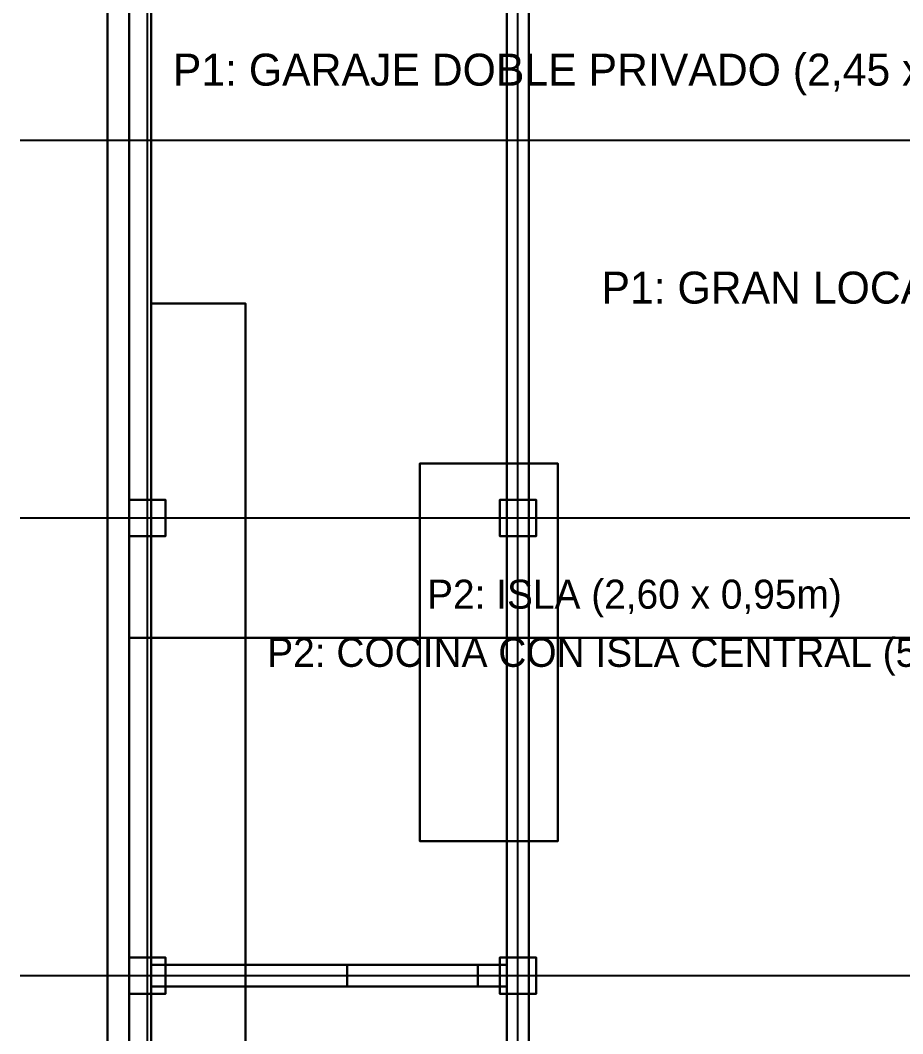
# Model space of a CAD drawing. Header units: metres. Extents: x -0.6 to 96.4, y -1.3 to 40.2.
# Drawn here: x -0.6 to 5.47, y 11.48 to 18.45 of the extents above; entities that cross this region are included whole.
import ezdxf

# ---------------------------------------------------------------- set-up
doc = ezdxf.new("R2010")
doc.units = ezdxf.units.M
doc.header["$MEASUREMENT"] = 0
for name, color, linetype in [('CERCA_PERIMETRAL_3D', 8, 'CONTINUOUS'), ('COLUMNAS_3D', 1, 'CONTINUOUS'), ('EJES_ESTRUCTURALES', 1, 'CONTINUOUS'), ('LOSA_PISO_3D', 8, 'CONTINUOUS'), ('MUROS_EXTERIORES_3D', 7, 'CONTINUOUS'), ('MUROS_INTERIORES_3D', 7, 'CONTINUOUS'), ('P2_COCINA_ISLA_3D', 3, 'CONTINUOUS'), ('P2_COLUMNAS_3D', 1, 'CONTINUOUS'), ('P2_CUBIERTA_3D', 9, 'CONTINUOUS'), ('P2_LOSA_PISO_3D', 8, 'CONTINUOUS'), ('P2_MUROS_EXT_3D', 6, 'CONTINUOUS'), ('P2_ROTULOS', 6, 'CONTINUOUS'), ('ROTULOS_TEXTO', 2, 'CONTINUOUS'), ('TERRENO_3D', 3, 'CONTINUOUS')]:
    doc.layers.add(name, color=color, linetype=linetype)

msp = doc.modelspace()

# ---------------------------------------------------------------- linework, layer by layer
at = {"layer": 'CERCA_PERIMETRAL_3D', "color": 8}
for points in [[(0, 11.3), (0.15, 11.3), (0.15, 24.706), (0, 24.706)], [(0, 11.3, 2.5), (0.15, 11.3, 2.5), (0.15, 24.706, 2.5), (0, 24.706, 2.5)], [(0, 11.3), (0, 24.706), (0, 24.706, 2.5), (0, 11.3, 2.5)], [(0.15, 11.3), (0.15, 24.706), (0.15, 24.706, 2.5), (0.15, 11.3, 2.5)]]:
    msp.add_3dface(points, dxfattribs=at)
at = {"layer": 'COLUMNAS_3D', "color": 1}
for points in [[(0.15, 14.9), (0.4, 14.9), (0.4, 15.15), (0.15, 15.15)], [(0.15, 14.9, 2.85), (0.4, 14.9, 2.85), (0.4, 15.15, 2.85), (0.15, 15.15, 2.85)], [(0.15, 15.15), (0.4, 15.15), (0.4, 15.15, 2.85), (0.15, 15.15, 2.85)], [(0.15, 14.9), (0.15, 15.15), (0.15, 15.15, 2.85), (0.15, 14.9, 2.85)], [(0.4, 14.9), (0.4, 15.15), (0.4, 15.15, 2.85), (0.4, 14.9, 2.85)], [(2.7, 14.9), (2.95, 14.9), (2.95, 15.15), (2.7, 15.15)], [(2.7, 14.9, 2.85), (2.95, 14.9, 2.85), (2.95, 15.15, 2.85), (2.7, 15.15, 2.85)], [(2.7, 15.15), (2.95, 15.15), (2.95, 15.15, 2.85), (2.7, 15.15, 2.85)], [(2.7, 14.9), (2.7, 15.15), (2.7, 15.15, 2.85), (2.7, 14.9, 2.85)], [(2.95, 14.9), (2.95, 15.15), (2.95, 15.15, 2.85), (2.95, 14.9, 2.85)], [(0.15, 14.9), (0.4, 14.9), (0.4, 14.9, 2.85), (0.15, 14.9, 2.85)], [(2.7, 14.9), (2.95, 14.9), (2.95, 14.9, 2.85), (2.7, 14.9, 2.85)], [(0.15, 11.75), (0.4, 11.75), (0.4, 12), (0.15, 12)], [(0.15, 11.75, 2.85), (0.4, 11.75, 2.85), (0.4, 12, 2.85), (0.15, 12, 2.85)], [(0.15, 12), (0.4, 12), (0.4, 12, 2.85), (0.15, 12, 2.85)], [(0.15, 11.75), (0.15, 12), (0.15, 12, 2.85), (0.15, 11.75, 2.85)], [(0.4, 11.75), (0.4, 12), (0.4, 12, 2.85), (0.4, 11.75, 2.85)], [(2.7, 11.75), (2.95, 11.75), (2.95, 12), (2.7, 12)], [(2.7, 11.75, 2.85), (2.95, 11.75, 2.85), (2.95, 12, 2.85), (2.7, 12, 2.85)], [(2.7, 12), (2.95, 12), (2.95, 12, 2.85), (2.7, 12, 2.85)], [(2.7, 11.75), (2.7, 12), (2.7, 12, 2.85), (2.7, 11.75, 2.85)], [(2.95, 11.75), (2.95, 12), (2.95, 12, 2.85), (2.95, 11.75, 2.85)], [(0.15, 11.75), (0.4, 11.75), (0.4, 11.75, 2.85), (0.15, 11.75, 2.85)], [(2.7, 11.75), (2.95, 11.75), (2.95, 11.75, 2.85), (2.7, 11.75, 2.85)]]:
    msp.add_3dface(points, dxfattribs=at)
at = {"layer": 'EJES_ESTRUCTURALES', "color": 1}
for p, q in [((0.275, 2.2), (0.275, 25.51)), ((2.825, 2.2), (2.825, 25.51)), ((-0.6, 17.625), (10, 17.625)), ((-0.6, 15.025), (10, 15.025)), ((-0.6, 11.875), (10, 11.875))]:
    msp.add_line(p, q, dxfattribs=at)
at = {"layer": 'LOSA_PISO_3D', "color": 8}
for points in [[(0.15, 10.35, -0.15), (9.15, 10.35, -0.15), (9.15, 24.71, -0.15), (0.15, 24.71, -0.15)], [(0.15, 10.35), (9.15, 10.35), (9.15, 24.71), (0.15, 24.71)], [(0.15, 10.35, -0.15), (0.15, 24.71, -0.15), (0.15, 24.71), (0.15, 10.35)]]:
    msp.add_3dface(points, dxfattribs=at)
at = {"layer": 'MUROS_EXTERIORES_3D', "color": 7}
for points in [[(0.15, 3), (0.3, 3), (0.3, 24.71), (0.15, 24.71)], [(0.15, 3, 2.85), (0.3, 3, 2.85), (0.3, 24.71, 2.85), (0.15, 24.71, 2.85)], [(0.15, 3), (0.15, 24.71), (0.15, 24.71, 2.85), (0.15, 3, 2.85)], [(0.3, 3), (0.3, 24.71), (0.3, 24.71, 2.85), (0.3, 3, 2.85)]]:
    msp.add_3dface(points, dxfattribs=at)
at = {"layer": 'MUROS_INTERIORES_3D', "color": 7}
for points in [[(2.75, 3.15), (2.9, 3.15), (2.9, 24.56), (2.75, 24.56)], [(2.75, 3.15, 2.85), (2.9, 3.15, 2.85), (2.9, 24.56, 2.85), (2.75, 24.56, 2.85)], [(2.75, 3.15), (2.75, 24.56), (2.75, 24.56, 2.85), (2.75, 3.15, 2.85)], [(2.9, 3.15), (2.9, 24.56), (2.9, 24.56, 2.85), (2.9, 3.15, 2.85)], [(0.3, 11.8), (1.65, 11.8), (1.65, 11.95), (0.3, 11.95)], [(0.3, 11.8, 2.85), (1.65, 11.8, 2.85), (1.65, 11.95, 2.85), (0.3, 11.95, 2.85)], [(0.3, 11.95), (1.65, 11.95), (1.65, 11.95, 2.85), (0.3, 11.95, 2.85)], [(0.3, 11.8), (0.3, 11.95), (0.3, 11.95, 2.85), (0.3, 11.8, 2.85)], [(1.65, 11.8), (1.65, 11.95), (1.65, 11.95, 2.85), (1.65, 11.8, 2.85)], [(1.65, 11.8, 2.1), (2.55, 11.8, 2.1), (2.55, 11.95, 2.1), (1.65, 11.95, 2.1)], [(1.65, 11.8, 2.85), (2.55, 11.8, 2.85), (2.55, 11.95, 2.85), (1.65, 11.95, 2.85)], [(1.65, 11.95, 2.1), (2.55, 11.95, 2.1), (2.55, 11.95, 2.85), (1.65, 11.95, 2.85)], [(1.65, 11.8, 2.1), (1.65, 11.95, 2.1), (1.65, 11.95, 2.85), (1.65, 11.8, 2.85)], [(2.55, 11.8, 2.1), (2.55, 11.95, 2.1), (2.55, 11.95, 2.85), (2.55, 11.8, 2.85)], [(2.55, 11.8), (2.75, 11.8), (2.75, 11.95), (2.55, 11.95)], [(2.55, 11.8, 2.85), (2.75, 11.8, 2.85), (2.75, 11.95, 2.85), (2.55, 11.95, 2.85)], [(2.55, 11.95), (2.75, 11.95), (2.75, 11.95, 2.85), (2.55, 11.95, 2.85)], [(2.55, 11.8), (2.55, 11.95), (2.55, 11.95, 2.85), (2.55, 11.8, 2.85)], [(2.75, 11.8), (2.75, 11.95), (2.75, 11.95, 2.85), (2.75, 11.8, 2.85)], [(0.3, 11.8), (1.65, 11.8), (1.65, 11.8, 2.85), (0.3, 11.8, 2.85)], [(1.65, 11.8, 2.1), (2.55, 11.8, 2.1), (2.55, 11.8, 2.85), (1.65, 11.8, 2.85)], [(2.55, 11.8), (2.75, 11.8), (2.75, 11.8, 2.85), (2.55, 11.8, 2.85)]]:
    msp.add_3dface(points, dxfattribs=at)
at = {"layer": 'P2_COCINA_ISLA_3D', "color": 3}
for points in [[(0.3, 10.5, 3), (0.95, 10.5, 3), (0.95, 16.5, 3), (0.3, 16.5, 3)], [(0.3, 10.5, 3.9), (0.95, 10.5, 3.9), (0.95, 16.5, 3.9), (0.3, 16.5, 3.9)], [(0.3, 16.5, 3), (0.95, 16.5, 3), (0.95, 16.5, 3.9), (0.3, 16.5, 3.9)], [(0.3, 10.5, 3), (0.3, 16.5, 3), (0.3, 16.5, 3.9), (0.3, 10.5, 3.9)], [(0.95, 10.5, 3), (0.95, 16.5, 3), (0.95, 16.5, 3.9), (0.95, 10.5, 3.9)], [(2.15, 12.8, 3), (3.1, 12.8, 3), (3.1, 15.4, 3), (2.15, 15.4, 3)], [(2.15, 12.8, 3.9), (3.1, 12.8, 3.9), (3.1, 15.4, 3.9), (2.15, 15.4, 3.9)], [(2.15, 15.4, 3), (3.1, 15.4, 3), (3.1, 15.4, 3.9), (2.15, 15.4, 3.9)], [(2.15, 12.8, 3), (2.15, 15.4, 3), (2.15, 15.4, 3.9), (2.15, 12.8, 3.9)], [(3.1, 12.8, 3), (3.1, 15.4, 3), (3.1, 15.4, 3.9), (3.1, 12.8, 3.9)], [(2.15, 12.8, 3), (3.1, 12.8, 3), (3.1, 12.8, 3.9), (2.15, 12.8, 3.9)]]:
    msp.add_3dface(points, dxfattribs=at)
at = {"layer": 'P2_COLUMNAS_3D', "color": 1}
for points in [[(0.15, 14.9, 3), (0.4, 14.9, 3), (0.4, 15.15, 3), (0.15, 15.15, 3)], [(0.15, 14.9, 5.85), (0.4, 14.9, 5.85), (0.4, 15.15, 5.85), (0.15, 15.15, 5.85)], [(0.15, 15.15, 3), (0.4, 15.15, 3), (0.4, 15.15, 5.85), (0.15, 15.15, 5.85)], [(0.15, 14.9, 3), (0.15, 15.15, 3), (0.15, 15.15, 5.85), (0.15, 14.9, 5.85)], [(0.4, 14.9, 3), (0.4, 15.15, 3), (0.4, 15.15, 5.85), (0.4, 14.9, 5.85)], [(2.7, 14.9, 3), (2.95, 14.9, 3), (2.95, 15.15, 3), (2.7, 15.15, 3)], [(2.7, 14.9, 5.85), (2.95, 14.9, 5.85), (2.95, 15.15, 5.85), (2.7, 15.15, 5.85)], [(2.7, 15.15, 3), (2.95, 15.15, 3), (2.95, 15.15, 5.85), (2.7, 15.15, 5.85)], [(2.7, 14.9, 3), (2.7, 15.15, 3), (2.7, 15.15, 5.85), (2.7, 14.9, 5.85)], [(2.95, 14.9, 3), (2.95, 15.15, 3), (2.95, 15.15, 5.85), (2.95, 14.9, 5.85)], [(0.15, 14.9, 3), (0.4, 14.9, 3), (0.4, 14.9, 5.85), (0.15, 14.9, 5.85)], [(2.7, 14.9, 3), (2.95, 14.9, 3), (2.95, 14.9, 5.85), (2.7, 14.9, 5.85)], [(0.15, 11.75, 3), (0.4, 11.75, 3), (0.4, 12, 3), (0.15, 12, 3)], [(0.15, 11.75, 5.85), (0.4, 11.75, 5.85), (0.4, 12, 5.85), (0.15, 12, 5.85)], [(0.15, 12, 3), (0.4, 12, 3), (0.4, 12, 5.85), (0.15, 12, 5.85)], [(0.15, 11.75, 3), (0.15, 12, 3), (0.15, 12, 5.85), (0.15, 11.75, 5.85)], [(0.4, 11.75, 3), (0.4, 12, 3), (0.4, 12, 5.85), (0.4, 11.75, 5.85)], [(2.7, 11.75, 3), (2.95, 11.75, 3), (2.95, 12, 3), (2.7, 12, 3)], [(2.7, 11.75, 5.85), (2.95, 11.75, 5.85), (2.95, 12, 5.85), (2.7, 12, 5.85)], [(2.7, 12, 3), (2.95, 12, 3), (2.95, 12, 5.85), (2.7, 12, 5.85)], [(2.7, 11.75, 3), (2.7, 12, 3), (2.7, 12, 5.85), (2.7, 11.75, 5.85)], [(2.95, 11.75, 3), (2.95, 12, 3), (2.95, 12, 5.85), (2.95, 11.75, 5.85)], [(0.15, 11.75, 3), (0.4, 11.75, 3), (0.4, 11.75, 5.85), (0.15, 11.75, 5.85)], [(2.7, 11.75, 3), (2.95, 11.75, 3), (2.95, 11.75, 5.85), (2.7, 11.75, 5.85)]]:
    msp.add_3dface(points, dxfattribs=at)
at = {"layer": 'P2_CUBIERTA_3D', "color": 9}
for points in [[(0.15, 6.5, 5.85), (9.15, 6.5, 5.85), (9.15, 24.71, 5.85), (0.15, 24.71, 5.85)], [(0.15, 6.5, 6), (9.15, 6.5, 6), (9.15, 24.71, 6), (0.15, 24.71, 6)], [(0.15, 6.5, 5.85), (0.15, 24.71, 5.85), (0.15, 24.71, 6), (0.15, 6.5, 6)]]:
    msp.add_3dface(points, dxfattribs=at)
at = {"layer": 'P2_LOSA_PISO_3D', "color": 8}
for points in [[(0.15, 10.35, 2.85), (9.15, 10.35, 2.85), (9.15, 24.71, 2.85), (0.15, 24.71, 2.85)], [(0.15, 10.35, 3), (9.15, 10.35, 3), (9.15, 24.71, 3), (0.15, 24.71, 3)], [(0.15, 10.35, 2.85), (0.15, 24.71, 2.85), (0.15, 24.71, 3), (0.15, 10.35, 3)]]:
    msp.add_3dface(points, dxfattribs=at)
at = {"layer": 'P2_MUROS_EXT_3D', "color": 6}
for points in [[(0.15, 3, 3), (0.3, 3, 3), (0.3, 24.71, 3), (0.15, 24.71, 3)], [(0.15, 3, 5.85), (0.3, 3, 5.85), (0.3, 24.71, 5.85), (0.15, 24.71, 5.85)], [(0.15, 3, 3), (0.15, 24.71, 3), (0.15, 24.71, 5.85), (0.15, 3, 5.85)], [(0.3, 3, 3), (0.3, 24.71, 3), (0.3, 24.71, 5.85), (0.3, 3, 5.85)]]:
    msp.add_3dface(points, dxfattribs=at)
at = {"layer": 'TERRENO_3D', "color": 3}
for points in [[(0.15, 14.2, -1.25), (9, 14.2, -1.25), (9, 24.71, -0.2), (0.15, 24.71, -0.2)], [(0.15, 14.2, -1.05), (9, 14.2, -1.05), (9, 24.71, -0.15), (0.15, 24.71, -0.15)], [(0.15, 14.2, -1.25), (0.15, 24.71, -0.2), (0.15, 24.71, -0.15), (0.15, 14.2, -1.05)], [(0.15, 11.3, -2.75), (9, 11.3, -2.75), (9, 14.2, -1.25), (0.15, 14.2, -1.25)], [(0.15, 11.3, -2.55), (9, 11.3, -2.55), (9, 14.2, -1.05), (0.15, 14.2, -1.05)], [(0.15, 14.2, -1.25), (9, 14.2, -1.25), (9, 14.2, -1.05), (0.15, 14.2, -1.05)], [(0.15, 11.3, -2.75), (0.15, 14.2, -1.25), (0.15, 14.2, -1.05), (0.15, 11.3, -2.55)], [(0.15, 14.2, -1.25), (9, 14.2, -1.25), (9, 14.2, -1.05), (0.15, 14.2, -1.05)]]:
    msp.add_3dface(points, dxfattribs=at)

# ---------------------------------------------------------------- texts
at = {"layer": 'P2_ROTULOS', "color": 6}
for s, p in [('P2: ISLA (2,60 x 0,95m)', (2.2, 14.4, 3.95)), ('P2: COCINA CON ISLA CENTRAL (5,55 x 5,75m)', (1.1, 14, 3.05))]:
    msp.add_text(s, height=0.2, dxfattribs=at).set_placement(p)
at = {"layer": 'ROTULOS_TEXTO', "color": 2}
for s, p in [('P1: GARAJE DOBLE PRIVADO (2,45 x 12,76m)', (0.45, 18, 0.05)), ('P1: GRAN LOCAL COMERCIAL (6,10 x 16,16m = 98,5 m2)', (3.4, 16.5, 0.05))]:
    msp.add_text(s, height=0.22, dxfattribs=at).set_placement(p)

doc.saveas('drawing.dxf')
